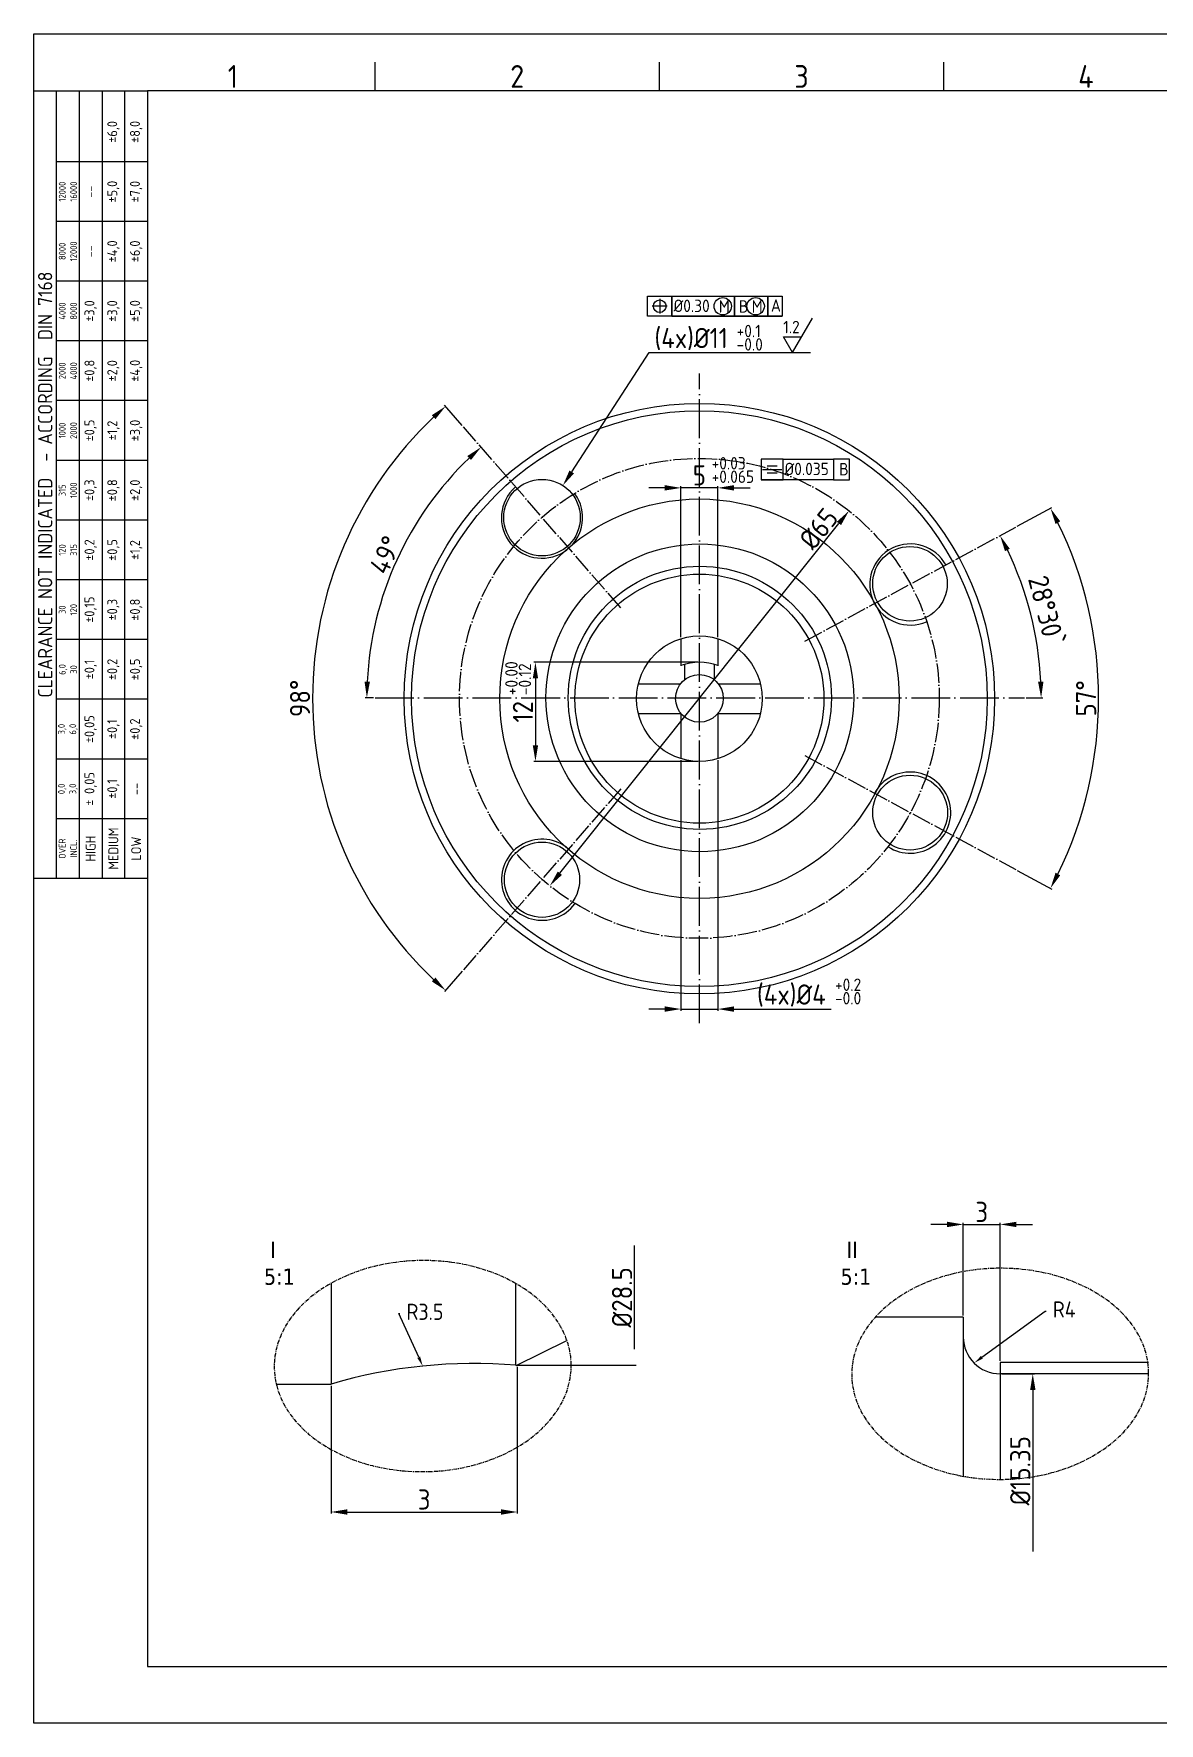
# Model space of a CAD drawing. Extents: x -1001 to 90, y -138 to 385.
# Drawn here: x -1001 to -652, y -138 to 385 of the extents above; entities that cross this region are included whole.
import ezdxf
from ezdxf import colors
from ezdxf.entities.mleader import LeaderData, LeaderLine
from ezdxf.enums import TextEntityAlignment as Align
from ezdxf.math import Vec2, Vec3

# ---------------------------------------------------------------- set-up
doc = ezdxf.new("R2010")
doc.units = 0
doc.header["$LTSCALE"] = 0.5
doc.linetypes.add('ACAD_ISO04W100', pattern=[30, 24, -3, 0, -3])
doc.linetypes.add('CENTER', pattern=[2, 1.25, -0.25, 0.25, -0.25])
doc.layers.get('0').update_dxf_attribs({"linetype": 'CONTINUOUS'})
doc.layers.get('Defpoints').update_dxf_attribs({"linetype": 'CONTINUOUS'})
for name, color, linetype, lineweight in [('AM_0', 7, 'CONTINUOUS', 30), ('AM_5', 3, 'CONTINUOUS', 25), ('AM_7', 4, 'ACAD_ISO04W100', 25), ('AM_8', 1, 'CONTINUOUS', 25), ('AM_BOR', 7, 'CONTINUOUS', 50)]:
    doc.layers.add(name, color=color, linetype=linetype, lineweight=lineweight)
doc.layers.add('图层1', color=1, linetype='CENTER')
doc.styles.add('ACISOTS', font='isocp.shx', dxfattribs={"height": 1})
doc.styles.get("Standard").update_dxf_attribs({"font": 'ISOCP.SHX'})
doc.dimstyles.new('AM_ISO', dxfattribs={"dimtxt": 3.5, "dimasz": 2.5, "dimexe": 1, "dimexo": 1, "dimgap": 1.5, "dimtad": 1, "dimdsep": 46, "dimtxsty": 'Standard', "dimcen": 0, "dimclrd": 256, "dimclre": 256, "dimclrt": 2, "dimadec": 0, "dimazin": 2, "dimtp": 0.1, "dimtm": 0.1, "dimtfac": 0.71, "dimtdec": 3, "dimtmove": 0, "dimatfit": 3, "dimfxl": 1, "dimlwd": -1, "dimlwe": -1, "dimarcsym": 0})
doc.dimstyles.new('AM_ISO$3', dxfattribs={"dimtxt": 3.5, "dimasz": 2.5, "dimexe": 1, "dimexo": 1, "dimgap": 1.5, "dimtad": 1, "dimtoh": 1, "dimdsep": 46, "dimtxsty": 'Standard', "dimcen": 0, "dimclrd": 256, "dimclre": 256, "dimclrt": 2, "dimadec": 0, "dimazin": 2, "dimtp": 0.1, "dimtm": 0.1, "dimtfac": 0.71, "dimtdec": 3, "dimtofl": 0, "dimtmove": 0, "dimatfit": 0, "dimfxl": 1, "dimlwd": -1, "dimlwe": -1, "dimarcsym": 0})

# ---------------------------------------------------------------- blocks, each defined once
blk = doc.blocks.new('A3 ZTL')
for p, q in [((19.57, 280.82), (19.57, 9.78)), ((401.17, 280.82), (19.57, 280.82)), ((19.57, 9.78), (401.17, 9.78))]:
    blk.add_line(p, q)
at = {"layer": 'AM_BOR', "color": 135, "lineweight": 25}
for p, q in [((0, 0), (0, 290.61)), ((0, 290.61), (410.96, 290.61)), ((58.71, 280.82), (58.71, 285.71)), ((107.63, 280.82), (107.63, 285.71)), ((156.56, 280.82), (156.56, 285.71)), ((3.91, 145.3), (3.91, 280.82)), ((7.83, 280.82), (7.83, 145.3)), ((11.74, 280.82), (11.74, 145.3)), ((15.66, 145.3), (15.66, 280.82)), ((19.57, 268.59), (3.91, 268.59)), ((19.57, 258.32), (3.91, 258.32)), ((19.57, 248.04), (3.91, 248.04)), ((19.57, 237.77), (3.91, 237.77)), ((19.57, 227.5), (3.91, 227.5)), ((19.57, 217.22), (3.91, 217.22)), ((19.57, 206.95), (3.91, 206.95)), ((19.57, 196.67), (3.91, 196.67)), ((19.57, 186.4), (3.91, 186.4)), ((19.57, 176.13), (3.91, 176.13)), ((19.57, 165.85), (3.91, 165.85)), ((19.57, 155.58), (3.91, 155.58)), ((410.96, 0), (0, 0))]:
    blk.add_line(p, q, dxfattribs=at)
blk.add_lwpolyline([(19.57, 145.3), (0, 145.3), (0, 280.82), (19.57, 280.82)], close=True, dxfattribs=at)
at = {"layer": 'AM_BOR', "color": 135, "lineweight": 25, "style": 'ACISOTS'}
for s, p in [('1', (34.25, 283.27)), ('2', (83.17, 283.27)), ('3', (132.09, 283.27)), ('4', (181.02, 283.27))]:
    blk.add_text(s, height=3.91, dxfattribs=at).set_placement(p, align=Align.MIDDLE)
at = {"layer": 'AM_BOR', "color": 135, "lineweight": 25, "attachment_point": 5, "rotation": 90}
for s, insert, char_height, width in [('±6,0', (13.7, 273.73), 1.712, 10.274), ('±8,0', (17.61, 273.73), 1.712, 10.274), ('12000\\P16000', (5.87, 263.45), 1.174, 10.274), ('±5,0', (13.7, 263.45), 1.712, 10.274), ('±7,0', (17.61, 263.45), 1.712, 10.274), ('--', (9.78, 263.45), 1.712, 10.274), ('8000\\P12000', (5.87, 253.18), 1.174, 10.274), ('--', (9.78, 253.18), 1.712, 10.274), ('±4,0', (13.7, 253.18), 1.712, 10.274), ('±6,0', (17.61, 253.18), 1.712, 10.274), ('{\\Fisocp.shx|c0;CLEARANCE NOT INDICATED  - ACCORDING  DIN 7168}', (1.96, 213.06), 2.4462, 135.5186), ('4000\\P8000', (5.87, 242.91), 1.174, 10.274), ('±3,0', (9.78, 242.91), 1.712, 10.274), ('±3,0', (13.7, 242.91), 1.712, 10.274), ('±5,0', (17.61, 242.91), 1.712, 10.274), ('2000\\P4000', (5.87, 232.63), 1.174, 10.274), ('±0,8', (9.78, 232.63), 1.712, 10.274), ('±2,0', (13.7, 232.63), 1.712, 10.274), ('±4,0', (17.61, 232.63), 1.712, 10.274), ('±0,5', (9.78, 222.36), 1.712, 10.274), ('±1,2', (13.7, 222.36), 1.712, 10.274), ('±3,0', (17.61, 222.36), 1.712, 10.274), ('1000\\P2000', (5.87, 222.36), 1.174, 10.274), ('315\\P1000', (5.87, 212.08), 1.174, 10.274), ('±0,3', (9.78, 212.08), 1.712, 10.274), ('±0,8', (13.7, 212.08), 1.712, 10.274), ('±2,0', (17.61, 212.08), 1.712, 10.274), ('±0,2', (9.78, 201.81), 1.712, 10.274), ('±0,5', (13.7, 201.81), 1.712, 10.274), ('120\\P315', (5.87, 201.81), 1.174, 10.274), ('±1,2', (17.61, 201.81), 1.712, 10.274), ('30\\P120', (5.87, 191.54), 1.174, 10.274), ('±0,15', (9.78, 191.54), 1.712, 10.274), ('±0,3', (13.7, 191.54), 1.712, 10.274), ('±0,8', (17.61, 191.54), 1.712, 10.274), ('6,0\\P30', (5.87, 181.26), 1.174, 10.274), ('±0,1', (9.78, 181.26), 1.712, 10.274), ('±0,2', (13.7, 181.26), 1.712, 10.274), ('±0,5', (17.61, 181.26), 1.712, 10.274), ('3,0\\P6,0', (5.87, 170.99), 1.174, 10.274), ('±0,05', (9.78, 170.99), 1.712, 10.274), ('±0,1', (13.7, 170.99), 1.712, 10.274), ('±0,2', (17.61, 170.99), 1.712, 10.274), ('± 0,05', (9.78, 160.71), 1.712, 10.274), ('0,0\\P3,0', (5.87, 160.71), 1.174, 10.274), ('\\pt4.69206;±0,1', (13.7, 160.71), 1.7123, 10.274), ('--', (17.61, 160.71), 1.712, 10.274), ('{\\Fisocp.shx|c0;OVER\\PINCL.}', (5.87, 150.44), 1.1742, 10.274), ('HIGH', (9.78, 150.44), 1.712, 10.274), ('MEDIUM', (13.7, 150.44), 1.712, 10.274), ('LOW', (17.61, 150.44), 1.712, 10.274)]:
    blk.add_mtext(s, dxfattribs=dict(at, insert=insert, char_height=char_height, width=width))
blk = doc.blocks.new('*D57')
at = {"layer": 'AM_5'}
for p, q in [((-850.91, -27.54), (-850.91, -72.97)), ((-908.55, -33.37), (-908.55, -72.97)), ((-903.55, -72.47), (-855.91, -72.47))]:
    blk.add_line(p, q, dxfattribs=at)
at = {"layer": 'AM_5', "lineweight": 25}
for points in [[(-903.55, -71.63), (-903.55, -73.3), (-908.55, -72.47)], [(-855.91, -71.63), (-855.91, -73.3), (-850.91, -72.47)]]:
    blk.add_solid(points, dxfattribs=at)
at = {"layer": 'Defpoints', "color": 0, "lineweight": 25}
for p in [(-850.91, -27.04), (-908.55, -32.87), (-850.91, -72.47)]:
    blk.add_point(p, dxfattribs=at)
at = {"layer": 'AM_5', "lineweight": 25, "insert": (-879.73, -68.59), "char_height": 6.25, "attachment_point": 5}
blk.add_mtext('3', dxfattribs=at)
blk = doc.blocks.new('*D58')
at = {"layer": 'AM_5'}
for p, q in [((-696.05, 232.73), (-685.32, 238.54)), ((-696.05, 126.19), (-685.32, 120.38))]:
    blk.add_line(p, q, dxfattribs=at)
blk.add_arc((-794.49, 179.46), 123.63, 333.8966, 26.1034, dxfattribs=at)
at = {"layer": 'AM_5', "lineweight": 25}
for points in [[(-684.21, 233.48), (-682.73, 234.24), (-685.76, 238.3)], [(-682.73, 124.68), (-684.21, 125.45), (-685.76, 120.62)]]:
    blk.add_solid(points, dxfattribs=at)
at = {"layer": 'Defpoints', "color": 0, "lineweight": 25}
for p in [(-696.49, 232.5), (-761.82, 197.14), (-761.82, 161.78), (-672.55, 159.11), (-696.49, 126.43)]:
    blk.add_point(p, dxfattribs=at)
at = {"layer": 'AM_5', "lineweight": 25, "insert": (-674.74, 179.46), "char_height": 6.25, "attachment_point": 5, "rotation": 90}
blk.add_mtext('57%%d', dxfattribs=at)
blk = doc.blocks.new('*D59')
at = {"layer": 'AM_5'}
blk.add_line((-693.26, 179.61), (-688.16, 179.61), dxfattribs=at)
blk.add_arc((-794.22, 179.61), 105.56, 2.7141, 25.7068, dxfattribs=at)
at = {"layer": 'AM_5', "lineweight": 25}
for points in [[(-699.85, 225.02), (-698.36, 225.78), (-701.38, 229.85)], [(-687.94, 184.63), (-689.61, 184.59), (-688.66, 179.61)]]:
    blk.add_solid(points, dxfattribs=at)
at = {"layer": 'Defpoints', "color": 0, "lineweight": 25}
for p in [(-696.49, 232.5), (-761.82, 197.14), (-690.1, 196.98), (-894.95, 179.61), (-693.76, 179.61)]:
    blk.add_point(p, dxfattribs=at)
at = {"layer": 'AM_5', "lineweight": 25, "insert": (-687.07, 206.74), "char_height": 6.25, "attachment_point": 5, "rotation": 284.2104}
blk.add_mtext('28%%d30`', dxfattribs=at)
blk = doc.blocks.new('*D60')
at = {"layer": 'AM_5'}
blk.add_line((-837.71, 125.31), (-751.27, 233.62), dxfattribs=at)
at = {"layer": 'AM_5', "lineweight": 25}
for points in [[(-751.93, 234.14), (-750.62, 233.1), (-748.16, 237.53)], [(-838.36, 125.83), (-837.05, 124.79), (-840.82, 121.4)]]:
    blk.add_solid(points, dxfattribs=at)
at = {"layer": 'Defpoints', "color": 0, "lineweight": 25}
for p in [(-748.16, 237.53), (-840.82, 121.4)]:
    blk.add_point(p, dxfattribs=at)
at = {"layer": 'AM_5', "lineweight": 25, "insert": (-757.55, 231.97), "char_height": 6.25, "attachment_point": 5, "rotation": 51.4103}
blk.add_mtext('%%c65', dxfattribs=at)
blk = doc.blocks.new('*D61')
at = {"layer": 'AM_5'}
for p, q in [((-867.92, 263.93), (-873.42, 270.26)), ((-867.92, 94.99), (-873.42, 88.66))]:
    blk.add_line(p, q, dxfattribs=at)
blk.add_arc((-794.49, 179.46), 119.81, 133.3913, 226.6087, dxfattribs=at)
at = {"layer": 'AM_5', "lineweight": 25}
for points in [[(-877.35, 267.14), (-876.24, 265.91), (-873.09, 269.88)], [(-876.24, 93.02), (-877.35, 91.78), (-873.09, 89.04)]]:
    blk.add_solid(points, dxfattribs=at)
at = {"layer": 'Defpoints', "color": 0, "lineweight": 25}
for p in [(-867.59, 263.56), (-909.46, 213.15), (-818.86, 207.49), (-818.86, 151.43), (-867.59, 95.37)]:
    blk.add_point(p, dxfattribs=at)
at = {"layer": 'AM_5', "lineweight": 25, "insert": (-918.17, 179.46), "char_height": 6.25, "attachment_point": 5, "rotation": 90}
blk.add_mtext('98°', dxfattribs=at)
blk = doc.blocks.new('*D62')
at = {"layer": 'AM_5'}
blk.add_line((-895.45, 179.61), (-897.98, 179.61), dxfattribs=at)
blk.add_arc((-794.62, 179.61), 102.86, 133.7853, 177.2147, dxfattribs=at)
at = {"layer": 'AM_5', "lineweight": 25}
for points in [[(-866.36, 254.49), (-865.23, 253.25), (-862.1, 257.24)], [(-896.53, 184.59), (-898.19, 184.63), (-897.48, 179.61)]]:
    blk.add_solid(points, dxfattribs=at)
at = {"layer": 'Defpoints', "color": 0, "lineweight": 25}
for p in [(-867.59, 263.56), (-881.21, 235.13), (-818.86, 207.49), (-894.95, 179.61), (-693.76, 179.61)]:
    blk.add_point(p, dxfattribs=at)
at = {"layer": 'AM_5', "lineweight": 25, "insert": (-891.75, 223.87), "char_height": 6.25, "attachment_point": 5, "rotation": 65.5}
blk.add_mtext('49°', dxfattribs=at)
blk = doc.blocks.new('*D63')
at = {"layer": 'AM_5'}
for p, q in [((-834.04, 249.55), (-810, 286.53)), ((-810, 286.53), (-784.88, 286.53))]:
    blk.add_line(p, q, dxfattribs=at)
at = {"layer": 'AM_5', "lineweight": 25}
blk.add_solid([(-834.74, 250.01), (-833.34, 249.1), (-836.77, 245.36)], dxfattribs=at)
at = {"layer": 'Defpoints', "color": 0, "lineweight": 25}
for p in [(-836.77, 245.36), (-849.69, 225.49)]:
    blk.add_point(p, dxfattribs=at)
at = {"layer": 'AM_5', "lineweight": 25, "insert": (-797.06, 290.72), "char_height": 6.25, "attachment_point": 5}
blk.add_mtext('(4x)%%C11', dxfattribs=at)
blk = doc.blocks.new('*D64')
at = {"layer": 'AM_5'}
for p, q in [((-805.2, 244.63), (-810.2, 244.63)), ((-800.2, 198.44), (-800.2, 245.13)), ((-788.78, 244.63), (-800.2, 244.63)), ((-788.78, 198.44), (-788.78, 245.13)), ((-783.78, 244.63), (-778.78, 244.63))]:
    blk.add_line(p, q, dxfattribs=at)
at = {"layer": 'AM_5', "lineweight": 25}
for points in [[(-805.2, 245.47), (-805.2, 243.8), (-800.2, 244.63)], [(-783.78, 245.47), (-783.78, 243.8), (-788.78, 244.63)]]:
    blk.add_solid(points, dxfattribs=at)
at = {"layer": 'Defpoints', "color": 0, "lineweight": 25}
for p in [(-800.2, 244.63), (-800.2, 197.94), (-788.78, 197.94)]:
    blk.add_point(p, dxfattribs=at)
at = {"layer": 'AM_5', "lineweight": 25, "insert": (-794.49, 248.51), "char_height": 6.25, "attachment_point": 5}
blk.add_mtext('5', dxfattribs=at)
blk = doc.blocks.new('*D65')
at = {"layer": 'AM_5'}
for p, q in [((-794.99, 190.66), (-845.77, 190.66)), ((-845.27, 185.66), (-845.27, 164.92)), ((-794.99, 159.92), (-845.77, 159.92))]:
    blk.add_line(p, q, dxfattribs=at)
at = {"layer": 'AM_5', "lineweight": 25}
for points in [[(-846.1, 185.66), (-844.44, 185.66), (-845.27, 190.66)], [(-846.1, 164.92), (-844.44, 164.92), (-845.27, 159.92)]]:
    blk.add_solid(points, dxfattribs=at)
at = {"layer": 'Defpoints', "color": 0, "lineweight": 25}
for p in [(-794.49, 190.66), (-845.27, 159.92), (-794.49, 159.92)]:
    blk.add_point(p, dxfattribs=at)
at = {"layer": 'AM_5', "lineweight": 25, "insert": (-849.15, 175.29), "char_height": 6.25, "attachment_point": 5, "rotation": 90}
blk.add_mtext('12', dxfattribs=at)
blk = doc.blocks.new('*D66')
at = {"layer": 'AM_5'}
for p, q in [((-800.2, 160.28), (-800.2, 82.75)), ((-788.78, 160.28), (-788.78, 82.75)), ((-805.2, 83.25), (-810.2, 83.25)), ((-800.2, 83.25), (-788.78, 83.25)), ((-783.78, 83.25), (-753.69, 83.25))]:
    blk.add_line(p, q, dxfattribs=at)
at = {"layer": 'AM_5', "lineweight": 25}
for points in [[(-805.2, 84.09), (-805.2, 82.42), (-800.2, 83.25)], [(-783.78, 84.09), (-783.78, 82.42), (-788.78, 83.25)]]:
    blk.add_solid(points, dxfattribs=at)
at = {"layer": 'Defpoints', "color": 0, "lineweight": 25}
for p in [(-800.2, 160.78), (-788.78, 160.78), (-788.78, 83.25)]:
    blk.add_point(p, dxfattribs=at)
at = {"layer": 'AM_5', "lineweight": 25, "insert": (-766, 87.44), "char_height": 6.25, "attachment_point": 5}
blk.add_mtext('(4x)%%c4', dxfattribs=at)
blk = doc.blocks.new('*D68')
at = {"layer": 'AM_5'}
for p, q in [((-717.77, 16.57), (-722.77, 16.57)), ((-712.77, -11.66), (-712.77, 17.07)), ((-712.77, 16.57), (-701.34, 16.57)), ((-701.34, -25.71), (-701.34, 17.07)), ((-696.34, 16.57), (-691.34, 16.57))]:
    blk.add_line(p, q, dxfattribs=at)
at = {"layer": 'AM_5', "lineweight": 25}
for points in [[(-717.77, 17.4), (-717.77, 15.74), (-712.77, 16.57)], [(-696.34, 17.4), (-696.34, 15.74), (-701.34, 16.57)]]:
    blk.add_solid(points, dxfattribs=at)
at = {"layer": 'Defpoints', "color": 0, "lineweight": 25}
for p in [(-701.34, 16.57), (-712.77, -12.16), (-701.34, -26.21)]:
    blk.add_point(p, dxfattribs=at)
at = {"layer": 'AM_5', "lineweight": 25, "insert": (-707.06, 20.45), "char_height": 6.25, "attachment_point": 5}
blk.add_mtext('3', dxfattribs=at)

msp = doc.modelspace()

# ---------------------------------------------------------------- linework, layer by layer
at = {"layer": 'AM_0'}
for p, q in [((-800.2, 197.94), (-800.2, 189.58)), ((-788.78, 197.94), (-788.78, 189.58)), ((-799.06, 189.98), (-799.06, 185.26)), ((-789.92, 189.98), (-789.92, 185.26)), ((-813.38, 183.93), (-800.37, 183.93)), ((-788.61, 183.93), (-775.6, 183.93)), ((-813.38, 174.79), (-800.2, 174.79)), ((-800.2, 174.79), (-800.2, 160.78)), ((-788.78, 174.79), (-775.6, 174.79)), ((-788.78, 174.79), (-788.78, 160.78)), ((-908.55, -1.66), (-908.55, -32.87)), ((-851.41, -1.69), (-851.41, -27.07)), ((-712.77, -12.16), (-740.04, -12.16)), ((-851.27, -27.06), (-835.51, -19.4)), ((-925.53, -32.87), (-908.55, -32.87))]:
    msp.add_line(p, q, dxfattribs=at)
at = {"layer": 'AM_0', "lineweight": 25}
for p, q in [((-712.77, -12.16), (-712.77, -61.39)), ((-655.36, -26.21), (-701.34, -26.21)), ((-701.34, -26.21), (-701.34, -62.38)), ((-655.36, -29.69), (-701.34, -29.69))]:
    msp.add_line(p, q, dxfattribs=at)
at = {"layer": 'AM_0'}
for centre, radius in [((-794.49, 179.36), 91.43), ((-794.49, 179.36), 89.14), ((-843.23, 235.42), 11.85), ((-794.49, 179.36), 61.83), ((-794.35, 179.61), 47.65), ((-729.28, 214.94), 11.54), ((-794.35, 179.61), 40.74), ((-794.49, 179.36), 38.55), ((-794.49, 179.36), 19.44), ((-794.49, 179.46), 7.38), ((-729.23, 144.08), 11.59), ((-843.23, 123.3), 11.65)]:
    msp.add_circle(centre, radius, dxfattribs=at)
for centre, radius, start, end in [((-794.49, 174.97), 15.69, 68.6453, 111.3547), ((-701.34, -18.26), 11.43, 180, 270)]:
    msp.add_arc(centre, radius, start, end, dxfattribs=at)
at = {"layer": 'AM_0', "lineweight": 25}
msp.add_arc((-864.45, -182.38), 155.89, 85.1507, 106.4339, dxfattribs=at)
at = {"layer": 'AM_5', "lineweight": 25}
for p, q in [((-804.47, 300.89), (-809.1, 300.89)), ((-806.78, 303.2), (-806.78, 298.57)), ((-803.02, 297.8), (-783.64, 297.8)), ((-783.64, 297.8), (-773.32, 297.8)), ((-773.32, 297.8), (-768.82, 297.8)), ((-765.65, 286.53), (-759.51, 297.18)), ((-768.45, 291.37), (-762.86, 291.37)), ((-765.65, 286.53), (-768.45, 291.37)), ((-784.88, 286.53), (-760.06, 286.53)), ((-773.48, 251.46), (-770.46, 251.46)), ((-752.92, 247.12), (-775.41, 247.12)), ((-774.99, 250.35), (-768.95, 250.35)), ((-773.48, 249.24), (-770.46, 249.24))]:
    msp.add_line(p, q, dxfattribs=at)
at = {"layer": 'AM_5'}
for p, q in [((-814.58, -22.04), (-814.58, 10.02)), ((-850.91, -27.04), (-814.08, -27.04)), ((-700.84, -29.69), (-690.75, -29.69)), ((-691.25, -34.69), (-691.25, -84.71))]:
    msp.add_line(p, q, dxfattribs=at)
at = {"layer": 'AM_5', "lineweight": 25}
for points in [[(-810.59, 303.99), (-803.02, 303.99), (-803.02, 297.8), (-810.59, 297.8)], [(-803.02, 303.99), (-783.64, 303.99), (-783.64, 297.8), (-803.02, 297.8)], [(-783.64, 303.99), (-773.32, 303.99), (-773.32, 297.8), (-783.64, 297.8)], [(-773.32, 303.99), (-768.82, 303.99), (-768.82, 297.8), (-773.32, 297.8)], [(-775.41, 247.12), (-768.52, 247.12), (-768.52, 253.55), (-775.41, 253.55)], [(-768.52, 253.55), (-752.92, 253.55), (-752.92, 247.12), (-768.52, 247.12)], [(-752.92, 247.12), (-748, 247.12), (-748, 253.55), (-752.92, 253.55)]]:
    msp.add_lwpolyline(points, close=True, dxfattribs=at)
for centre, radius in [((-787.26, 300.87), 2.69), ((-777.07, 300.87), 2.69), ((-806.78, 300.89), 1.96)]:
    msp.add_circle(centre, radius, dxfattribs=at)
msp.add_solid([(-692.08, -34.69), (-690.41, -34.69), (-691.25, -29.69)], dxfattribs=at)
at = {"layer": 'AM_7', "lineweight": 25}
for p, q in [((-794.49, 78.87), (-794.49, 280.05)), ((-894.95, 179.61), (-693.76, 179.61))]:
    msp.add_line(p, q, dxfattribs=at)
at = {"layer": 'AM_7', "lineweight": 25, "ltscale": 0.5}
for p, q in [((-818.86, 207.49), (-867.59, 263.56)), ((-761.82, 197.14), (-696.49, 232.5)), ((-761.82, 161.78), (-696.49, 126.43)), ((-818.86, 151.43), (-867.59, 95.37))]:
    msp.add_line(p, q, dxfattribs=at)
at = {"layer": 'AM_7', "ltscale": 0.5}
msp.add_circle((-794.49, 179.46), 74.29, dxfattribs=at)
at = {"layer": 'AM_8'}
for centre, start, end in [((-843.23, 235.42), 131, 36.1461), ((-729.16, 214.71), 28.4208, 293.5669), ((-729.23, 144.08), 237.1971, 151.7553), ((-843.23, 123.3), 49, 323.8539)]:
    msp.add_arc(centre, 12.57, start, end, dxfattribs=at)
at = {"layer": '图层1', "lineweight": 25, "ltscale": 2, "extrusion": (0, 0, -1)}
for centre in [(-880.18, -27.29), (-701.34, -29.69)]:
    msp.add_ellipse(centre, major_axis=(-45.98, -0.32), ratio=0.710857, start_param=-3.141592653589793, end_param=3.141592653589793, dxfattribs=at)

# ---------------------------------------------------------------- block references
at = {"layer": 'AM_0', "lineweight": 0, "xscale": 1.8, "yscale": 1.8, "zscale": 1.8}
msp.add_blockref('A3 ZTL', (-1000.63, -137.86), dxfattribs=at)

# ---------------------------------------------------------------- texts
at = {"layer": 'AM_5', "attachment_point": 1}
for s, insert, char_height in [('%%C0.30', (-802.49, 302.92), 3.853), ('M', (-788.48, 302.73), 3.85), ('B', (-782.29, 302.73), 3.85), ('M', (-778.29, 302.73), 3.85), ('A', (-772.35, 303.04), 3.85), ('+0.1', (-782.96, 295.13), 3.853), ('1.2', (-768.54, 296.35), 3.853), ('-0.0', (-782.96, 290.98), 3.853), ('+0.03', (-790.7, 254.17), 3.853), ('%%C0.035', (-768.12, 252.42), 3.853), ('B', (-751.21, 252.33), 3.85), ('+0.065', (-790.7, 250.01), 3.853), ('+0.2', (-752.49, 92.71), 3.853), ('-0.0', (-752.49, 88.55), 3.853)]:
    msp.add_mtext_dynamic_manual_height_columns(s, width=5.4883, gutter_width=10, heights=[0], dxfattribs=dict(at, insert=insert, char_height=char_height))
at = {"layer": 'AM_5', "char_height": 3.853, "attachment_point": 1, "rotation": 90}
for s, insert in [('+0.00', (-854.63, 180.45)), ('-0.12', (-850.47, 180.45))]:
    msp.add_mtext_dynamic_manual_height_columns(s, width=5.4883, gutter_width=10, heights=[0], dxfattribs=dict(at, insert=insert))
at = {"layer": 'AM_5', "lineweight": 25, "char_height": 5, "attachment_point": 1}
for s, insert in [('{\\fTahoma|b0|i0|c0|p34; I\\P5:1}', (-929.32, 11.22)), ('{\\fTahoma|b0|i0|c0|p34; II\\P5:1}', (-750.78, 11.22))]:
    msp.add_mtext_dynamic_manual_height_columns(s, width=7.4335, gutter_width=10, heights=[0], dxfattribs=dict(at, insert=insert))
at = {"layer": 'AM_5', "lineweight": 25, "char_height": 6.25, "attachment_point": 5, "rotation": 90}
for s, insert in [('%%C28.5', (-818.46, -6.01)), ('%%C15.35', (-695.12, -59.7))]:
    msp.add_mtext(s, dxfattribs=dict(at, insert=insert))

# ---------------------------------------------------------------- dimensions: what is measured, and where the dimension line sits
at = {"layer": 'AM_5', "lineweight": 25}
for p1, p2, text, picture, middle in [((-849.69, 225.49), (-836.77, 245.36), '(4x)%%C11', '*D63', (-797.06, 286.53)), ((-840.82, 121.4), (-748.16, 237.53), '%%c65', '*D60', (-754.52, 229.55))]:
    dim = msp.add_diameter_dim_2p(p1=p1, p2=p2, text=text, dimstyle='AM_ISO$3', override={"dimscale": 0.5, "dimtxt": 12.5, "dimasz": 10, "dimdec": 0, "dimlfac": 0.4, "dimclrt": 256, "dimadec": 2, "dimtp": 0, "dimtm": 0.3, "dimtdec": 0}, dxfattribs=at)
    dim.commit()
    dim.dimension.update_dxf_attribs({"geometry": picture, "text_midpoint": middle, "dimtype": 163})
for base, line1, line2, picture, middle in [((-909.4621, 213.1546), ((-818.8579, 151.4299), (-867.5934, 95.3661)), ((-818.8579, 207.4937), (-867.5934, 263.5575)), '*D61', (-918.1723, 179.4618)), ((-881.2114, 235.1294), ((-818.8579, 207.4937), (-867.5934, 263.5575)), ((-894.9458, 179.6081), (-693.7628, 179.6081)), '*D62', (-891.7463, 223.8724))]:
    dim = msp.add_angular_dim_2l(base=base, line1=line1, line2=line2, dimstyle='AM_ISO', override={"dimscale": 0.5, "dimtxt": 12.5, "dimasz": 10, "dimdec": 0, "dimlfac": 0.4, "dimclrt": 256, "dimadec": 2, "dimtp": 0, "dimtm": 0.3, "dimtdec": 0}, dxfattribs=at)
    dim.commit()
    dim.dimension.update_dxf_attribs({"geometry": picture, "text_midpoint": middle})
for base, p1, p2, text, picture, middle in [((-800.2, 244.63), (-788.78, 197.94), (-800.2, 197.94), '5', '*D64', (-794.49, 248.51)), ((-701.34, 16.57), (-712.77, -12.16), (-701.34, -26.21), '3', '*D68', (-707.06, 20.45)), ((-850.91, -72.47), (-908.55, -32.87), (-850.91, -27.04), '3', '*D57', (-879.73, -68.59))]:
    dim = msp.add_linear_dim(base=base, p1=p1, p2=p2, text=text, dimstyle='AM_ISO', override={"dimscale": 0.5, "dimtxt": 12.5, "dimasz": 10, "dimdec": 0, "dimlfac": 0.4, "dimclrt": 256, "dimadec": 2, "dimtp": 0, "dimtm": 0.3, "dimtdec": 0}, dxfattribs=at)
    dim.commit()
    dim.dimension.update_dxf_attribs({"geometry": picture, "text_midpoint": middle})
dim = msp.add_angular_dim_2l(base=(-672.55, 159.11), line1=((-761.82, 161.78), (-696.49, 126.43)), line2=((-761.82, 197.14), (-696.49, 232.5)), text='57%%d', dimstyle='AM_ISO', override={"dimscale": 0.5, "dimtxt": 12.5, "dimasz": 10, "dimdec": 0, "dimlfac": 0.4, "dimclrt": 256, "dimadec": 2, "dimtp": 0, "dimtm": 0.3, "dimtdec": 0}, dxfattribs=at)
dim.commit()
dim.dimension.update_dxf_attribs({"geometry": '*D58', "text_midpoint": (-670.86, 179.46), "dimtype": 162})
dim = msp.add_angular_dim_2l(base=(-690.1, 196.98), line1=((-894.95, 179.61), (-693.76, 179.61)), line2=((-761.82, 197.14), (-696.49, 232.5)), text='28%%d30`', dimstyle='AM_ISO', override={"dimscale": 0.5, "dimtxt": 12.5, "dimasz": 10, "dimdec": 0, "dimlfac": 0.4, "dimclrt": 256, "dimadec": 2, "dimtp": 0, "dimtm": 0.3, "dimtdec": 0}, dxfattribs=at)
dim.commit()
dim.dimension.update_dxf_attribs({"geometry": '*D59', "text_midpoint": (-687.07, 206.74)})
dim = msp.add_linear_dim(base=(-845.27, 159.92), p1=(-794.49, 190.66), p2=(-794.49, 159.92), angle=90, dimstyle='AM_ISO', override={"dimscale": 0.5, "dimtxt": 12.5, "dimasz": 10, "dimdec": 0, "dimlfac": 0.4, "dimclrt": 256, "dimadec": 2, "dimtp": 0, "dimtm": 0.3, "dimtdec": 0}, dxfattribs=at)
dim.commit()
dim.dimension.update_dxf_attribs({"geometry": '*D65', "text_midpoint": (-849.15, 175.29)})
dim = msp.add_linear_dim(base=(-788.78, 83.25), p1=(-800.2, 160.78), p2=(-788.78, 160.78), text='(4x)%%c4', dimstyle='AM_ISO', override={"dimscale": 0.5, "dimtxt": 12.5, "dimasz": 10, "dimdec": 0, "dimlfac": 0.4, "dimclrt": 256, "dimadec": 2, "dimtp": 0, "dimtm": 0.3, "dimtdec": 0}, dxfattribs=at)
dim.commit()
dim.dimension.update_dxf_attribs({"geometry": '*D66', "text_midpoint": (-766, 83.25), "dimtype": 160})

# ---------------------------------------------------------------- leaders
ml = msp.add_multileader_mtext('Standard', dxfattribs=at)
ml.set_content('R3.5', color=256)
ml.set_leader_properties()
ml.build(insert=Vec2(0, 0))
ml.multileader.update_dxf_attribs({"text_right_attachment_type": 6, "dogleg_length": 0.36, "arrow_head_size": 3})
ctx = ml.context
ctx.base_point, ctx.char_height, ctx.arrow_head_size, ctx.plane_origin = Vec3(-887.22, -10.99), 5, 3, Vec3(-880.18, -27.29)
ctx.right_attachment = 6
notes = []
notes.append((ctx, [(0, (1, 1, 0), (-887.58, -10.99), (1, 0), 0.36, [(0, [(-880.18, -27.29)], 0, [])])]))
ctx.mtext.insert, ctx.mtext.flow_direction = Vec3(-885.22, -7.99), 5
ml = msp.add_multileader_mtext('Standard', dxfattribs=at)
ml.set_content('R4', color=256)
ml.set_leader_properties()
ml.build(insert=Vec2(0, 0))
ml.multileader.update_dxf_attribs({"text_right_attachment_type": 6, "dogleg_length": 0.36, "arrow_head_size": 3})
ctx = ml.context
ctx.base_point, ctx.char_height, ctx.arrow_head_size, ctx.plane_origin = Vec3(-687.05, -10.26), 5, 3, Vec3(-709.43, -26.34)
ctx.right_attachment = 6
notes.append((ctx, [(0, (1, 1, 0), (-687.41, -10.26), (1, 0), 0.36, [(0, [(-709.43, -26.34)], 0, [])])]))
ctx.mtext.insert, ctx.mtext.flow_direction = Vec3(-685.05, -7.26), 5
for ctx, leaders in notes:
    for number, flags, end, landing, length, lines in leaders:
        leader = LeaderData()
        leader.index, (leader.has_last_leader_line, leader.has_dogleg_vector, leader.attachment_direction) = number, flags
        leader.last_leader_point, leader.dogleg_vector, leader.dogleg_length = Vec3(end), Vec3(landing), length
        for number, points, colour, breaks in lines:
            line = LeaderLine()
            line.index, line.vertices, line.color, line.breaks = number, Vec3.list(points), colors.encode_raw_color(colour), breaks
            leader.lines.append(line)
        ctx.leaders.append(leader)

doc.saveas('drawing.dxf')
